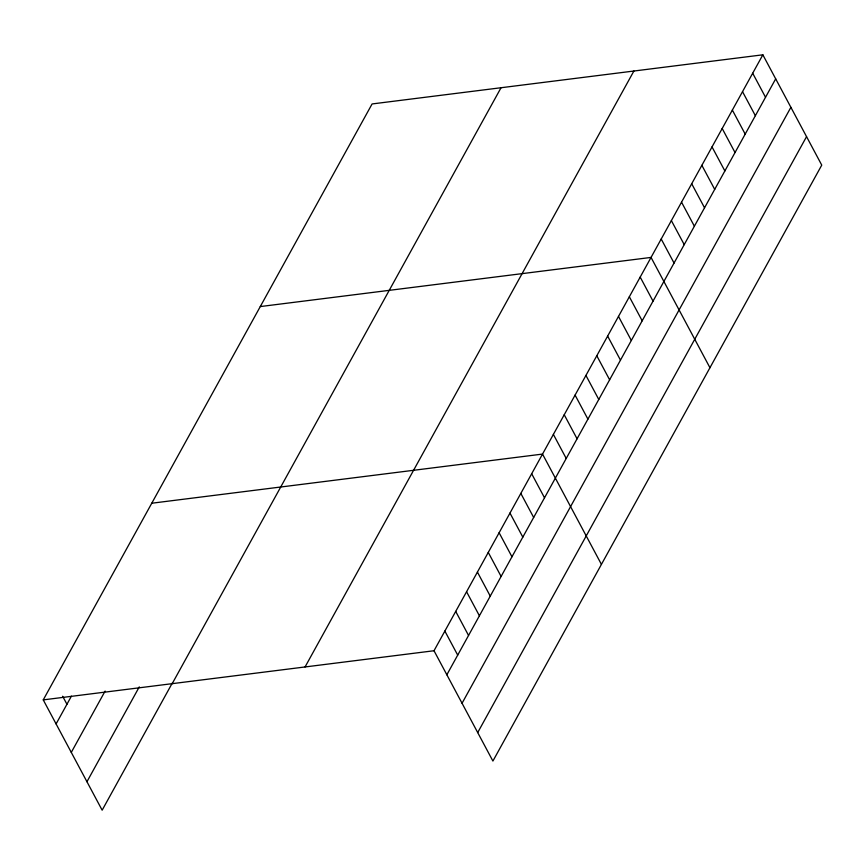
<?xml version="1.0" encoding="UTF-8"?>
<svg xmlns="http://www.w3.org/2000/svg" width="865" height="865" viewBox="0 0 865 865"><rect width="100%" height="100%" fill="white"/><g stroke="black" fill="none" stroke-linecap="round" stroke-linejoin="round"><path stroke-width="1.3" d="M172.362 682.939L102.146 810.191L43.25 699.882L372.091 103.951L762.854 54.809L821.75 165.118L492.909 761.049L434.014 650.74L762.854 54.809M56.095 723.929L71.406 696.163M71.287 752.399L105.119 691.081M86.954 781.722L139.297 686.864M172.2 683.664L501.04 87.733M305.064 666.947L633.894 71.027M446.848 674.787L775.689 78.856M462.051 703.256L790.891 107.325M477.707 732.579L806.548 136.659M260.289 306.567L651.042 257.424L709.949 367.733M151.764 503.225L542.528 454.082L601.424 564.391M43.25 699.882L434.014 650.74M752.691 73.233L765.525 97.28M742.516 91.647L755.361 115.694M732.352 110.071L745.198 134.118M722.188 128.485L735.034 152.543M712.025 146.909L724.87 170.956M701.861 165.323L714.706 189.381M691.697 183.748L704.543 207.795M681.534 202.172L694.379 226.219M671.37 220.586L684.215 244.633M661.206 239.01L674.051 263.057M640.197 277.092L653.032 301.139M629.342 296.76L642.187 320.807M618.486 316.417L631.331 340.475M607.641 336.085L620.475 360.132M596.785 355.753L609.63 379.8M585.929 375.421L598.775 399.468M575.084 395.089L587.919 419.136M564.229 414.746L577.074 438.804M553.384 434.414L566.218 458.461M531.672 473.75L544.518 497.797M520.827 493.407L533.662 517.465M509.972 513.075L522.817 537.122M499.116 532.743L511.961 556.79M488.271 552.411L501.105 576.458M477.415 572.079L490.26 596.126M466.57 591.736L479.405 615.783M455.714 611.404L468.549 635.451M444.859 631.072L457.704 655.119M62.658 696.249L66.94 704.261"/></g></svg>
